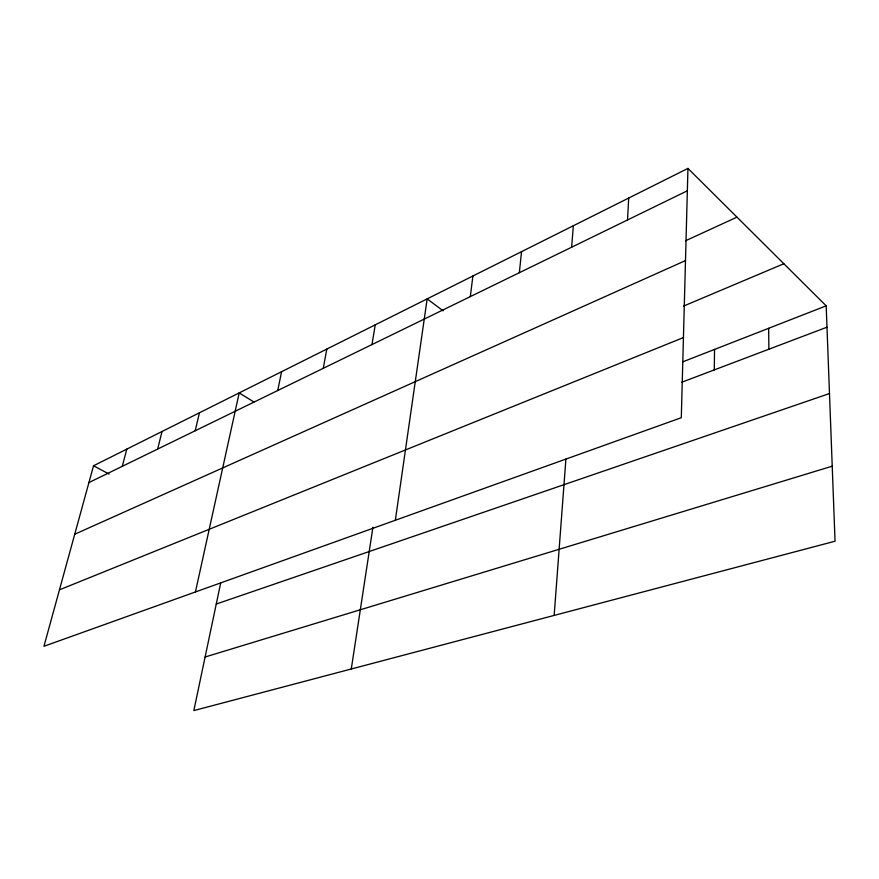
<?xml version="1.0" encoding="UTF-8"?>
<svg xmlns="http://www.w3.org/2000/svg" width="879" height="879" viewBox="0 0 879 879"><rect width="100%" height="100%" fill="white"/><g stroke="black" fill="none" stroke-linecap="round" stroke-linejoin="round"><path stroke-width="1.32" d="M714.286 369.905L714.539 349.424M687.949 168.416L681.302 417.712L43.95 646.285L93.537 465.771L687.949 168.416L826.183 305.837L835.05 541.222L193.83 710.584L220.75 582.7M627.507 219.97L628.705 198.05M554.155 615.421L565.911 458.992M571.636 247.208L573.35 225.749M519.357 272.699L521.522 251.669M470.331 296.608L472.891 276.006M395.341 520.269L427.161 298.871L443.071 310.803M351.281 668.996L372.916 527.246M371.971 344.568L375.234 324.856M323.263 368.323L326.823 349.073M277.753 390.507L281.577 371.707M195.435 591.963L239.198 392.902L253.91 402M195.204 430.754L199.434 412.8M157.649 449.07L162.033 431.512M122.291 466.309L126.796 449.136M88.922 482.582L687.356 190.787M685.565 240.758L736.965 217.146M74.737 534.223L685.488 260.591M683.499 306.123L783.837 263.744M59.464 589.831L683.444 337.569M682.675 361.873L826.183 305.837M681.664 382.266L826.985 327.197M216.267 604.038L829.479 393.55M205.115 656.998L832.226 466.189M93.537 465.771L109.095 474.078M768.653 328.296L768.894 349.216"/></g></svg>
